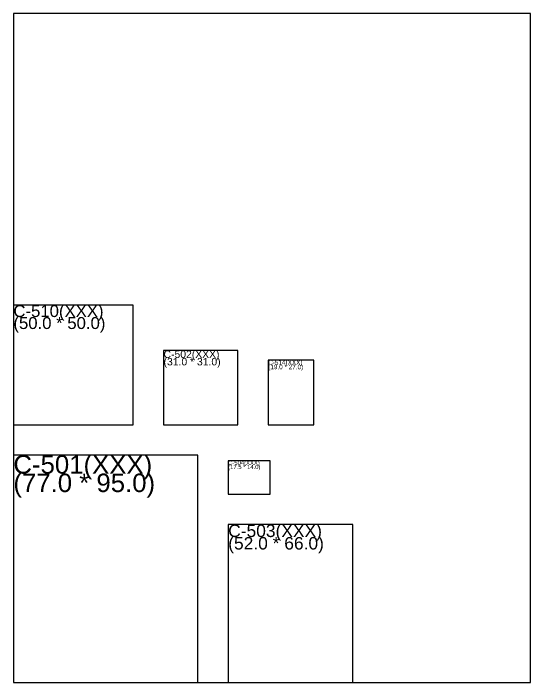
# Model space of a CAD drawing. Extents: x 0 to 8, y 21 to 536.
# Drawn here: x 0 to 8.5, y 21 to 32 of the extents above; entities that cross this region are included whole.
import ezdxf

# ---------------------------------------------------------------- set-up
doc = ezdxf.new("R2010")
doc.units = 0
doc.styles.get("Standard").update_dxf_attribs({"font": 'arial.ttf'})

msp = doc.modelspace()

# ---------------------------------------------------------------- linework, layer by layer
for points in [[(0, 21, 0), (8.5, 21, 0), (8.5, 32, 0), (0, 32, 0)], [(0, 25.238, 0), (1.968, 25.238, 0), (1.968, 27.206, 0), (0, 27.206, 0)], [(2.468, 25.238, 0), (3.688, 25.238, 0), (3.688, 26.458, 0), (2.468, 26.458, 0)], [(4.188, 25.238, 0), (4.935, 25.238, 0), (4.935, 26.301, 0), (4.188, 26.301, 0)], [(0, 21, 0), (3.03, 21, 0), (3.03, 24.738, 0), (0, 24.738, 0)], [(3.53, 24.097, 0), (4.219, 24.097, 0), (4.219, 24.648, 0), (3.53, 24.648, 0)], [(3.53, 21, 0), (5.576, 21, 0), (5.576, 23.597, 0), (3.53, 23.597, 0)]]:
    msp.add_polyline3d(points, close=True)

# ---------------------------------------------------------------- texts
for s, height, p in [('C-510(XXX)', 0.1968, (0, 27.009)), ('(50.0 * 50.0)', 0.19676, (0, 26.812)), ('C-502(XXX)', 0.122, (2.468, 26.336)), ('(31.0 * 31.0)', 0.12199, (2.468, 26.214)), ('C-514(XXX)', 0.0748, (4.188, 26.226)), ('(19.0 * 27.0)', 0.07477, (4.188, 26.151)), ('C-501(XXX)', 0.303, (0, 24.435)), ('C-504(XXX)', 0.0689, (3.53, 24.579)), ('(17.5 * 14.0)', 0.06887, (3.53, 24.51)), ('(77.0 * 95.0)', 0.30301, (0, 24.132)), ('C-503(XXX)', 0.2046, (3.53, 23.393)), ('(52.0 * 66.0)', 0.20463, (3.53, 23.188))]:
    msp.add_text(s, height=height).set_placement(p)

doc.saveas('drawing.dxf')
